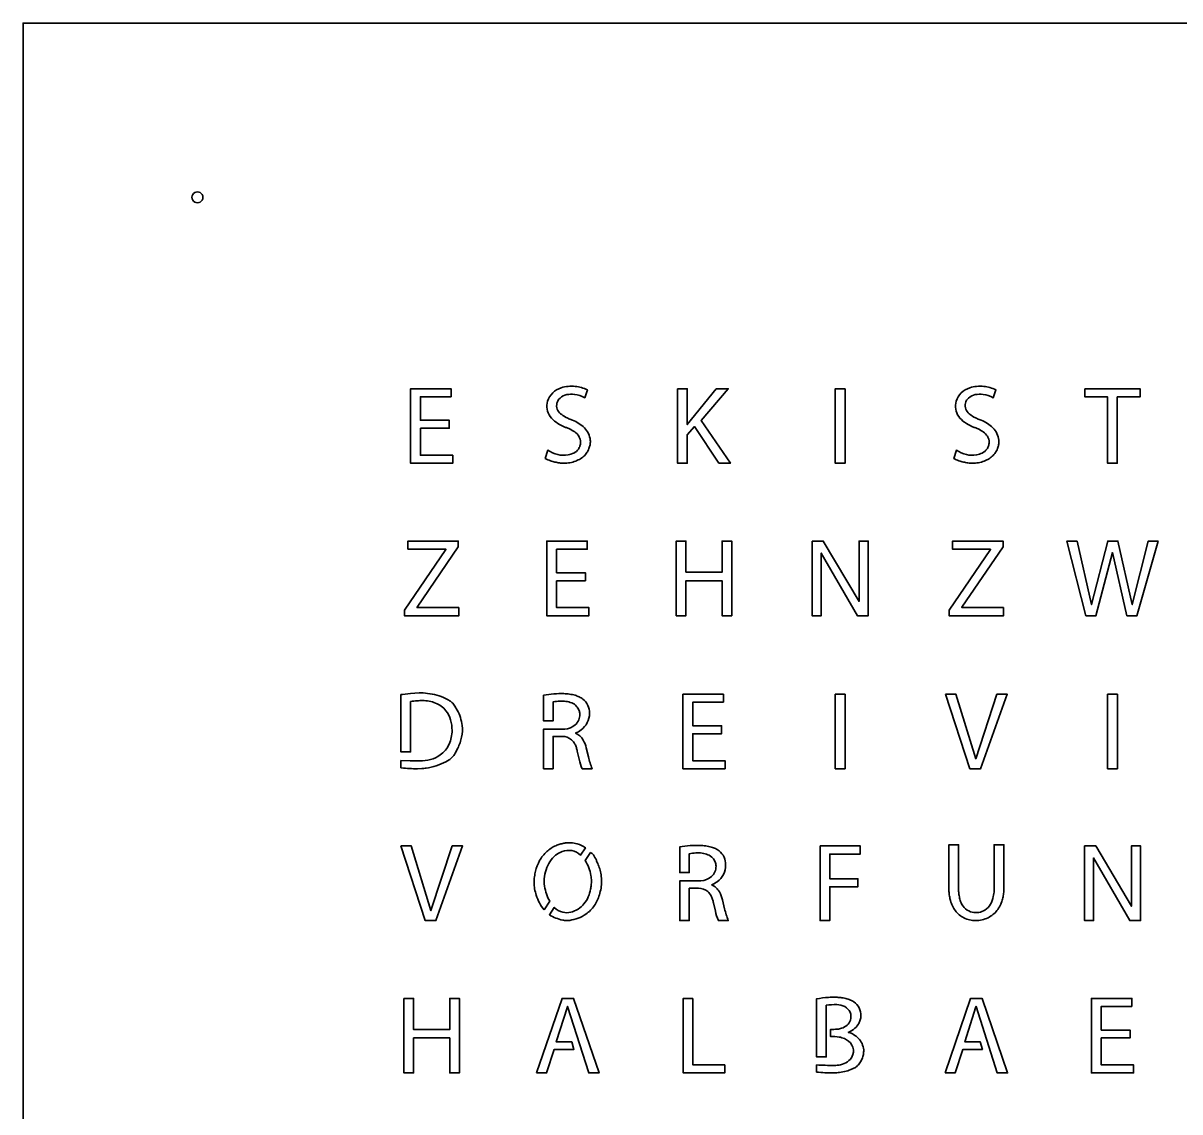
# Model space of a CAD drawing. Header units: inches. Extents: x 0 to 500, y -500 to 0.
# Drawn here: x 0 to 265.5, y -250 to 0 of the extents above; entities that cross this region are included whole.
import ezdxf

# ---------------------------------------------------------------- set-up
doc = ezdxf.new("R2010")
doc.units = ezdxf.units.IN
doc.header["$MEASUREMENT"] = 0
doc.layers.add('Layer 1', color=7, linetype='Continuous')

msp = doc.modelspace()

# ---------------------------------------------------------------- linework, layer by layer
at = {"layer": 'Layer 1', "color": 250, "lineweight": 35}
for points in [[(0, -500), (500, -500), (500, 0), (0, 0), (0, -500)], [(91.16, -93.03), (91.16, -99.21), (98.58, -99.21), (98.58, -101.06), (88.92, -101.06), (88.92, -83.94), (98.19, -83.94), (98.19, -85.8), (91.16, -85.8), (91.16, -91.2), (97.79, -91.2), (97.79, -93.03), (91.16, -93.03)], [(150.2, -83.94), (150.2, -101.06), (152.41, -101.06), (152.41, -94.53), (154.06, -92.65), (159.68, -101.06), (162.3, -101.06), (155.62, -91.21), (161.82, -83.94), (159.07, -83.94), (152.41, -92.2), (152.41, -83.94), (150.2, -83.94)], [(188.62, -83.94), (186.38, -83.94), (186.38, -101.06), (188.62, -101.06), (188.62, -83.94)], [(243.66, -83.94), (256.34, -83.94), (256.34, -85.82), (251.1, -85.82), (251.1, -101.06), (248.87, -101.06), (248.87, -85.82), (243.66, -85.82), (243.66, -83.94)], [(100, -134.2), (100, -136.06), (87.5, -136.06), (87.5, -134.76), (96.97, -120.87), (96.97, -120.79), (88.31, -120.79), (88.31, -118.94), (99.87, -118.94), (99.87, -120.28), (90.42, -134.13), (90.42, -134.2), (100, -134.2)], [(122.41, -128.03), (122.41, -134.21), (129.83, -134.21), (129.83, -136.06), (120.17, -136.06), (120.17, -118.94), (129.44, -118.94), (129.44, -120.8), (122.41, -120.8), (122.41, -126.2), (129.04, -126.2), (129.04, -128.03), (122.41, -128.03)], [(152.11, -126.1), (160.39, -126.1), (160.39, -118.94), (162.63, -118.94), (162.63, -136.06), (160.39, -136.06), (160.39, -128.03), (152.11, -128.03), (152.11, -136.06), (149.87, -136.06), (149.87, -118.94), (152.11, -118.94), (152.11, -126.1)], [(181.07, -118.94), (181.07, -136.06), (183.16, -136.06), (183.16, -121.68), (191.46, -136.06), (193.93, -136.06), (193.93, -118.94), (191.85, -118.94), (191.85, -132.78), (183.63, -118.94), (181.07, -118.94)], [(225, -134.21), (225, -136.06), (212.5, -136.06), (212.5, -134.76), (221.97, -120.87), (221.97, -120.8), (213.31, -120.8), (213.31, -118.94), (224.87, -118.94), (224.87, -120.28), (215.42, -134.13), (215.42, -134.21), (225, -134.21)], [(241.89, -118.94), (239.55, -118.94), (243.89, -136.06), (246.2, -136.06), (249.99, -121.56), (253.29, -136.06), (255.6, -136.06), (260.45, -118.94), (258.19, -118.94), (254.54, -133.5), (251.24, -118.94), (248.92, -118.94), (245.21, -133.52), (241.89, -118.94)], [(160.7, -155.95), (153.66, -155.95), (153.66, -161.35), (160.29, -161.35), (160.29, -163.18), (153.66, -163.18), (153.66, -169.36), (161.08, -169.36), (161.08, -171.21), (151.42, -171.21), (151.42, -154.09), (160.7, -154.09), (160.7, -155.95)], [(188.62, -154.09), (186.38, -154.09), (186.38, -171.21), (188.62, -171.21), (188.62, -154.09)], [(211.66, -154.09), (217.28, -171.21), (219.72, -171.21), (225.84, -154.09), (223.48, -154.09), (218.6, -168.93), (214.07, -154.09), (211.66, -154.09)], [(251.12, -171.21), (248.88, -171.21), (248.88, -154.09), (251.12, -154.09), (251.12, -171.21)], [(86.66, -188.94), (92.28, -206.06), (94.72, -206.06), (100.84, -188.94), (98.47, -188.94), (93.59, -203.77), (89.08, -188.94), (86.66, -188.94)], [(182.89, -188.94), (192.11, -188.94), (192.11, -190.79), (185.12, -190.79), (185.12, -196.48), (191.58, -196.48), (191.58, -198.31), (185.12, -198.31), (185.12, -206.06), (182.89, -206.06), (182.89, -188.94)], [(243.57, -188.94), (243.57, -206.06), (245.66, -206.06), (245.66, -191.68), (253.96, -206.06), (256.43, -206.06), (256.43, -188.94), (254.35, -188.94), (254.35, -202.78), (246.13, -188.94), (243.57, -188.94)], [(87.37, -223.94), (89.6, -223.94), (89.6, -231.1), (97.89, -231.1), (97.89, -223.94), (100.13, -223.94), (100.13, -241.06), (97.89, -241.06), (97.89, -233.03), (89.6, -233.03), (89.6, -241.06), (87.37, -241.06), (87.37, -223.94)], [(117.84, -241.06), (123.68, -223.93), (126.32, -223.93), (132.16, -241.06), (129.8, -241.06), (124.92, -225.8), (124.9, -225.9), (122.35, -233.95), (125.88, -233.95), (126.39, -235.67), (121.9, -235.67), (120.12, -241.06), (117.84, -241.06)], [(153.71, -223.94), (153.71, -239.21), (161.02, -239.21), (161.02, -241.06), (151.48, -241.06), (151.48, -223.94), (153.71, -223.94)], [(211.59, -241.06), (217.43, -223.93), (220.07, -223.93), (225.91, -241.06), (223.55, -241.06), (218.68, -225.79), (218.64, -225.9), (216.11, -233.95), (219.63, -233.95), (220.14, -235.67), (215.65, -235.67), (213.87, -241.06), (211.59, -241.06)], [(254.45, -225.8), (247.41, -225.8), (247.41, -231.2), (254.04, -231.2), (254.04, -233.03), (247.41, -233.03), (247.41, -239.21), (254.83, -239.21), (254.83, -241.06), (245.17, -241.06), (245.17, -223.94), (254.45, -223.94), (254.45, -225.8)]]:
    msp.add_lwpolyline(points, dxfattribs=at)
for points, knots in [([(41.25, -40), (41.25, -39.55), (41.01, -39.14), (40.63, -38.92), (40.24, -38.69), (39.76, -38.69), (39.38, -38.92), (38.99, -39.14), (38.75, -39.55), (38.75, -40), (38.75, -40.45), (38.99, -40.86), (39.38, -41.09), (39.76, -41.3), (40.24, -41.3), (40.63, -41.09), (41.01, -40.86), (41.25, -40.45), (41.25, -40)], [0, 0, 0, 0, 1, 1, 1, 2, 2, 2, 3, 3, 3, 4, 4, 4, 5, 5, 5, 6, 6, 6, 6]), ([(125.38, -93.18), (125.81, -93.38), (126.21, -93.62), (126.59, -93.87), (126.98, -94.13), (127.3, -94.48), (127.54, -94.88), (127.66, -95.08), (127.76, -95.31), (127.83, -95.55), (127.9, -95.79), (127.93, -96.04), (127.93, -96.28), (127.93, -96.55), (127.88, -96.83), (127.79, -97.08), (127.71, -97.34), (127.58, -97.59), (127.43, -97.81), (127.16, -98.19), (126.79, -98.51), (126.37, -98.71), (125.95, -98.92), (125.5, -99.07), (125.04, -99.14), (124.26, -99.27), (123.46, -99.25), (122.7, -99.07), (121.88, -98.88), (121.11, -98.54), (120.41, -98.08), (120.41, -98.08), (119.82, -99.94), (119.82, -99.94), (120.2, -100.16), (120.59, -100.35), (121.01, -100.49), (121.35, -100.6), (121.69, -100.7), (122.04, -100.78), (122.38, -100.86), (122.71, -100.92), (123.06, -100.98), (123.4, -101.03), (123.73, -101.06), (124.08, -101.06), (124.55, -101.06), (125.02, -101.01), (125.47, -100.94), (125.93, -100.86), (126.38, -100.73), (126.82, -100.57), (127.2, -100.41), (127.57, -100.23), (127.92, -100.02), (128.27, -99.81), (128.59, -99.55), (128.87, -99.25), (129.11, -98.99), (129.32, -98.71), (129.5, -98.41), (129.68, -98.12), (129.82, -97.79), (129.93, -97.46), (130.02, -97.18), (130.09, -96.9), (130.13, -96.62), (130.18, -96.33), (130.19, -96.05), (130.16, -95.76), (130.04, -94.69), (129.56, -93.69), (128.8, -92.93), (128.02, -92.16), (127.09, -91.56), (126.07, -91.16), (125.79, -91.06), (125.51, -90.95), (125.24, -90.83), (124.96, -90.71), (124.7, -90.59), (124.44, -90.45), (124.05, -90.23), (123.67, -89.98), (123.33, -89.69), (123, -89.41), (122.73, -89.05), (122.58, -88.63), (122.41, -88.2), (122.39, -87.72), (122.5, -87.26), (122.62, -86.8), (122.86, -86.39), (123.21, -86.08), (123.64, -85.68), (124.18, -85.41), (124.75, -85.31), (125.34, -85.2), (125.94, -85.19), (126.53, -85.27), (127.35, -85.37), (128.14, -85.63), (128.87, -86.02), (128.87, -86.02), (129.48, -84.21), (129.48, -84.21), (128.6, -83.79), (127.67, -83.53), (126.71, -83.43), (126.17, -83.37), (125.62, -83.37), (125.07, -83.41), (124.52, -83.46), (123.99, -83.57), (123.47, -83.74), (122.74, -83.99), (122.08, -84.39), (121.53, -84.92), (120.98, -85.44), (120.58, -86.11), (120.37, -86.83), (120.19, -87.42), (120.16, -88.03), (120.26, -88.63), (120.37, -89.24), (120.6, -89.81), (120.95, -90.31), (121.3, -90.84), (121.76, -91.3), (122.3, -91.65), (122.83, -92.02), (123.4, -92.33), (123.98, -92.6), (124.21, -92.71), (124.44, -92.81), (124.68, -92.89), (124.92, -92.98), (125.15, -93.08), (125.38, -93.18)], [0, 0, 0, 0, 1, 1, 1, 2, 2, 2, 3, 3, 3, 4, 4, 4, 5, 5, 5, 6, 6, 6, 7, 7, 7, 8, 8, 8, 9, 9, 9, 10, 10, 10, 11, 11, 11, 12, 12, 12, 13, 13, 13, 14, 14, 14, 15, 15, 15, 16, 16, 16, 17, 17, 17, 18, 18, 18, 19, 19, 19, 20, 20, 20, 21, 21, 21, 22, 22, 22, 23, 23, 23, 24, 24, 24, 25, 25, 25, 26, 26, 26, 27, 27, 27, 28, 28, 28, 29, 29, 29, 30, 30, 30, 31, 31, 31, 32, 32, 32, 33, 33, 33, 34, 34, 34, 35, 35, 35, 36, 36, 36, 37, 37, 37, 38, 38, 38, 39, 39, 39, 40, 40, 40, 41, 41, 41, 42, 42, 42, 43, 43, 43, 44, 44, 44, 45, 45, 45, 46, 46, 46, 46]), ([(219.13, -93.18), (219.55, -93.38), (219.96, -93.62), (220.34, -93.87), (220.73, -94.13), (221.05, -94.48), (221.29, -94.88), (221.41, -95.08), (221.51, -95.31), (221.58, -95.55), (221.65, -95.79), (221.68, -96.04), (221.68, -96.28), (221.68, -96.55), (221.63, -96.83), (221.54, -97.08), (221.46, -97.34), (221.33, -97.59), (221.18, -97.81), (220.91, -98.19), (220.54, -98.51), (220.12, -98.71), (219.7, -98.92), (219.25, -99.07), (218.79, -99.14), (218.01, -99.27), (217.21, -99.25), (216.45, -99.07), (215.63, -98.88), (214.86, -98.54), (214.16, -98.08), (214.16, -98.08), (213.57, -99.94), (213.57, -99.94), (213.95, -100.16), (214.34, -100.35), (214.76, -100.49), (215.1, -100.6), (215.44, -100.7), (215.79, -100.78), (216.13, -100.86), (216.46, -100.92), (216.81, -100.98), (217.15, -101.03), (217.48, -101.06), (217.83, -101.06), (218.3, -101.06), (218.77, -101.01), (219.22, -100.94), (219.68, -100.86), (220.13, -100.73), (220.57, -100.57), (220.95, -100.41), (221.32, -100.23), (221.67, -100.02), (222.02, -99.81), (222.34, -99.55), (222.62, -99.25), (222.86, -98.99), (223.07, -98.71), (223.25, -98.41), (223.43, -98.12), (223.57, -97.79), (223.68, -97.46), (223.77, -97.18), (223.84, -96.9), (223.88, -96.62), (223.93, -96.33), (223.94, -96.05), (223.91, -95.76), (223.79, -94.69), (223.31, -93.69), (222.55, -92.93), (221.77, -92.16), (220.84, -91.56), (219.82, -91.16), (219.54, -91.06), (219.26, -90.95), (218.99, -90.83), (218.72, -90.71), (218.45, -90.59), (218.19, -90.45), (217.8, -90.23), (217.42, -89.98), (217.08, -89.69), (216.75, -89.41), (216.48, -89.05), (216.33, -88.63), (216.16, -88.2), (216.14, -87.72), (216.25, -87.26), (216.37, -86.8), (216.61, -86.39), (216.96, -86.08), (217.39, -85.68), (217.92, -85.41), (218.5, -85.31), (219.09, -85.2), (219.69, -85.19), (220.28, -85.27), (221.1, -85.37), (221.89, -85.63), (222.62, -86.02), (222.62, -86.02), (223.23, -84.21), (223.23, -84.21), (222.35, -83.79), (221.42, -83.53), (220.46, -83.43), (219.92, -83.37), (219.37, -83.37), (218.82, -83.41), (218.27, -83.46), (217.74, -83.57), (217.22, -83.74), (216.49, -83.99), (215.83, -84.39), (215.28, -84.92), (214.73, -85.44), (214.33, -86.11), (214.12, -86.83), (213.94, -87.42), (213.91, -88.03), (214.01, -88.63), (214.12, -89.24), (214.35, -89.81), (214.7, -90.31), (215.05, -90.84), (215.51, -91.3), (216.05, -91.65), (216.58, -92.02), (217.15, -92.33), (217.73, -92.6), (217.96, -92.71), (218.19, -92.81), (218.43, -92.89), (218.67, -92.98), (218.9, -93.08), (219.13, -93.18)], [0, 0, 0, 0, 1, 1, 1, 2, 2, 2, 3, 3, 3, 4, 4, 4, 5, 5, 5, 6, 6, 6, 7, 7, 7, 8, 8, 8, 9, 9, 9, 10, 10, 10, 11, 11, 11, 12, 12, 12, 13, 13, 13, 14, 14, 14, 15, 15, 15, 16, 16, 16, 17, 17, 17, 18, 18, 18, 19, 19, 19, 20, 20, 20, 21, 21, 21, 22, 22, 22, 23, 23, 23, 24, 24, 24, 25, 25, 25, 26, 26, 26, 27, 27, 27, 28, 28, 28, 29, 29, 29, 30, 30, 30, 31, 31, 31, 32, 32, 32, 33, 33, 33, 34, 34, 34, 35, 35, 35, 36, 36, 36, 37, 37, 37, 38, 38, 38, 39, 39, 39, 40, 40, 40, 41, 41, 41, 42, 42, 42, 43, 43, 43, 44, 44, 44, 45, 45, 45, 46, 46, 46, 46]), ([(90.44, -155.61), (90.85, -155.57), (91.25, -155.56), (91.66, -155.56), (92.68, -155.56), (93.69, -155.75), (94.64, -156.12), (95.57, -156.49), (96.39, -157.1), (97.02, -157.89), (97.52, -158.52), (97.89, -159.24), (98.11, -160.01), (98.33, -160.79), (98.43, -161.6), (98.43, -162.4), (98.43, -163.5), (98.19, -164.58), (97.75, -165.59), (97.31, -166.58), (96.6, -167.43), (95.7, -168.05), (95.03, -168.53), (94.27, -168.88), (93.47, -169.1), (92.67, -169.32), (91.84, -169.43), (91.01, -169.43), (91.01, -169.43), (89.99, -169.42), (89.99, -169.42), (89.59, -169.41), (89.19, -169.4), (88.79, -169.4), (88.79, -169.4), (86.69, -169.33), (86.69, -169.33), (86.69, -169.33), (86.69, -171), (86.69, -171), (86.69, -171), (86.85, -171.02), (86.85, -171.02), (87.46, -171.08), (88.07, -171.13), (88.68, -171.16), (89.29, -171.19), (89.9, -171.21), (90.51, -171.21), (90.51, -171.21), (91.5, -171.18), (91.5, -171.18), (91.82, -171.16), (92.15, -171.12), (92.47, -171.07), (93.26, -170.94), (94.04, -170.76), (94.8, -170.53), (95.56, -170.29), (96.29, -169.98), (97, -169.61), (97, -169.61), (97.73, -169.18), (97.73, -169.18), (97.97, -169.04), (98.19, -168.86), (98.39, -168.66), (98.7, -168.35), (98.95, -168.01), (99.16, -167.63), (99.16, -167.63), (99.75, -166.48), (99.75, -166.48), (100.14, -165.67), (100.43, -164.81), (100.63, -163.94), (100.82, -163.06), (100.86, -162.16), (100.74, -161.27), (100.65, -160.66), (100.53, -160.05), (100.36, -159.45), (100.18, -158.86), (99.94, -158.28), (99.63, -157.74), (99.63, -157.74), (99.08, -156.81), (99.08, -156.81), (98.89, -156.5), (98.65, -156.23), (98.38, -155.98), (98.18, -155.79), (97.94, -155.63), (97.7, -155.49), (97.7, -155.49), (96.95, -155.09), (96.95, -155.09), (96.31, -154.76), (95.63, -154.5), (94.93, -154.32), (94.24, -154.14), (93.52, -154), (92.81, -153.9), (92.16, -153.8), (91.51, -153.77), (90.86, -153.8), (90.86, -153.8), (88.9, -153.91), (88.9, -153.91), (88.9, -153.91), (87.03, -154.13), (87.03, -154.13), (87.03, -154.13), (86.69, -154.19), (86.69, -154.19), (86.69, -154.19), (86.69, -167.34), (86.69, -167.34), (86.69, -167.34), (88.91, -167.34), (88.91, -167.34), (88.91, -167.34), (88.91, -155.79), (88.91, -155.79), (89.41, -155.7), (89.92, -155.64), (90.44, -155.61)], [0, 0, 0, 0, 1, 1, 1, 2, 2, 2, 3, 3, 3, 4, 4, 4, 5, 5, 5, 6, 6, 6, 7, 7, 7, 8, 8, 8, 9, 9, 9, 10, 10, 10, 11, 11, 11, 12, 12, 12, 13, 13, 13, 14, 14, 14, 15, 15, 15, 16, 16, 16, 17, 17, 17, 18, 18, 18, 19, 19, 19, 20, 20, 20, 21, 21, 21, 22, 22, 22, 23, 23, 23, 24, 24, 24, 25, 25, 25, 26, 26, 26, 27, 27, 27, 28, 28, 28, 29, 29, 29, 30, 30, 30, 31, 31, 31, 32, 32, 32, 33, 33, 33, 34, 34, 34, 35, 35, 35, 36, 36, 36, 37, 37, 37, 38, 38, 38, 39, 39, 39, 40, 40, 40, 41, 41, 41, 42, 42, 42, 42]), ([(127.6, -169.04), (127.6, -169.04), (127.18, -167.17), (127.18, -167.17), (127.12, -166.89), (127.05, -166.62), (126.96, -166.35), (126.87, -166.08), (126.77, -165.82), (126.63, -165.56), (126.44, -165.19), (126.18, -164.86), (125.86, -164.58), (125.27, -164.05), (124.51, -163.77), (123.72, -163.8), (123.72, -163.8), (121.63, -163.8), (121.63, -163.8), (121.63, -163.8), (121.63, -171.21), (121.63, -171.21), (121.63, -171.21), (119.42, -171.21), (119.42, -171.21), (119.42, -171.21), (119.42, -162.12), (119.42, -162.12), (119.42, -162.12), (124.29, -162.12), (124.29, -162.12), (125.18, -162.05), (126.02, -161.71), (126.7, -161.13), (127.06, -160.82), (127.33, -160.44), (127.51, -160.01), (127.6, -159.81), (127.66, -159.6), (127.7, -159.38), (127.74, -159.17), (127.76, -158.95), (127.76, -158.73), (127.76, -158.39), (127.69, -158.06), (127.55, -157.74), (127.43, -157.43), (127.24, -157.14), (127.02, -156.88), (126.71, -156.53), (126.33, -156.26), (125.9, -156.09), (125.46, -155.92), (125.01, -155.81), (124.55, -155.74), (124.09, -155.68), (123.62, -155.66), (123.15, -155.69), (122.64, -155.71), (122.14, -155.78), (121.63, -155.87), (121.63, -155.87), (121.63, -160.21), (121.63, -160.21), (121.63, -160.21), (119.42, -160.21), (119.42, -160.21), (119.42, -160.21), (119.42, -154.32), (119.42, -154.32), (120.21, -154.18), (121.01, -154.07), (121.81, -154.01), (122.57, -153.95), (123.33, -153.93), (124.08, -153.97), (124.52, -153.99), (124.96, -154.03), (125.4, -154.08), (125.83, -154.14), (126.26, -154.23), (126.68, -154.35), (127, -154.45), (127.31, -154.57), (127.62, -154.71), (127.91, -154.85), (128.2, -155.02), (128.46, -155.22), (128.95, -155.6), (129.33, -156.09), (129.59, -156.66), (129.84, -157.23), (129.97, -157.84), (129.97, -158.47), (129.97, -159.21), (129.79, -159.95), (129.45, -160.61), (129.12, -161.28), (128.63, -161.86), (128.03, -162.31), (127.64, -162.59), (127.22, -162.84), (126.77, -163.02), (127.52, -163.35), (128.15, -163.92), (128.55, -164.64), (128.86, -165.21), (129.1, -165.81), (129.24, -166.44), (129.24, -166.44), (129.72, -168.51), (129.72, -168.51), (129.95, -169.43), (130.24, -170.33), (130.57, -171.21), (130.57, -171.21), (128.29, -171.21), (128.29, -171.21), (128, -170.51), (127.76, -169.78), (127.6, -169.04)], [0, 0, 0, 0, 1, 1, 1, 2, 2, 2, 3, 3, 3, 4, 4, 4, 5, 5, 5, 6, 6, 6, 7, 7, 7, 8, 8, 8, 9, 9, 9, 10, 10, 10, 11, 11, 11, 12, 12, 12, 13, 13, 13, 14, 14, 14, 15, 15, 15, 16, 16, 16, 17, 17, 17, 18, 18, 18, 19, 19, 19, 20, 20, 20, 21, 21, 21, 22, 22, 22, 23, 23, 23, 24, 24, 24, 25, 25, 25, 26, 26, 26, 27, 27, 27, 28, 28, 28, 29, 29, 29, 30, 30, 30, 31, 31, 31, 32, 32, 32, 33, 33, 33, 34, 34, 34, 35, 35, 35, 36, 36, 36, 37, 37, 37, 38, 38, 38, 39, 39, 39, 40, 40, 40, 40]), ([(119.54, -203.61), (118.76, -202.6), (118.15, -201.46), (117.76, -200.25), (117.6, -199.78), (117.48, -199.29), (117.38, -198.8), (117.3, -198.31), (117.25, -197.81), (117.25, -197.31), (117.25, -196.87), (117.28, -196.44), (117.34, -196), (117.4, -195.57), (117.49, -195.14), (117.59, -194.71), (117.79, -193.86), (118.11, -193.05), (118.53, -192.28), (118.95, -191.52), (119.51, -190.83), (120.15, -190.24), (120.46, -189.97), (120.79, -189.71), (121.14, -189.48), (121.48, -189.26), (121.84, -189.05), (122.22, -188.88), (122.52, -188.75), (122.82, -188.64), (123.14, -188.55), (123.44, -188.46), (123.76, -188.38), (124.08, -188.31), (124.35, -188.25), (124.61, -188.22), (124.88, -188.2), (125.15, -188.19), (125.42, -188.19), (125.68, -188.21), (126.19, -188.25), (126.67, -188.34), (127.16, -188.46), (127.83, -188.64), (128.47, -188.94), (129.04, -189.34), (129.04, -189.34), (127.92, -191.02), (127.92, -191.02), (127.36, -190.5), (126.66, -190.16), (125.91, -190.02), (125.16, -189.89), (124.39, -189.96), (123.68, -190.23), (123.3, -190.38), (122.93, -190.57), (122.58, -190.79), (122.03, -191.15), (121.55, -191.61), (121.16, -192.14), (120.77, -192.68), (120.45, -193.26), (120.21, -193.88), (119.95, -194.56), (119.76, -195.26), (119.65, -195.98), (119.54, -196.7), (119.55, -197.44), (119.66, -198.15), (119.85, -199.38), (120.25, -200.57), (120.85, -201.65), (120.85, -201.65), (119.54, -203.61), (119.54, -203.61)], [0, 0, 0, 0, 1, 1, 1, 2, 2, 2, 3, 3, 3, 4, 4, 4, 5, 5, 5, 6, 6, 6, 7, 7, 7, 8, 8, 8, 9, 9, 9, 10, 10, 10, 11, 11, 11, 12, 12, 12, 13, 13, 13, 14, 14, 14, 15, 15, 15, 16, 16, 16, 17, 17, 17, 18, 18, 18, 19, 19, 19, 20, 20, 20, 21, 21, 21, 22, 22, 22, 23, 23, 23, 24, 24, 24, 25, 25, 25, 25]), ([(130.41, -196.96), (130.41, -197.28), (130.4, -197.6), (130.36, -197.91), (130.33, -198.22), (130.28, -198.53), (130.23, -198.84), (130.01, -200.08), (129.49, -201.24), (128.71, -202.22), (127.93, -203.19), (126.86, -203.87), (125.66, -204.16), (125.06, -204.31), (124.45, -204.31), (123.85, -204.18), (123.1, -204.02), (122.42, -203.62), (121.9, -203.06), (121.9, -203.06), (120.78, -204.75), (120.78, -204.75), (121.72, -205.33), (122.75, -205.74), (123.82, -205.96), (124.09, -206.01), (124.36, -206.05), (124.62, -206.06), (124.89, -206.07), (125.16, -206.06), (125.43, -206.02), (126.09, -205.93), (126.75, -205.77), (127.37, -205.53), (128, -205.28), (128.6, -204.97), (129.15, -204.59), (129.91, -204.08), (130.56, -203.42), (131.07, -202.66), (131.57, -201.89), (131.97, -201.05), (132.25, -200.18), (132.4, -199.66), (132.53, -199.15), (132.62, -198.62), (132.71, -198.1), (132.75, -197.56), (132.75, -197.03), (132.75, -196.55), (132.71, -196.06), (132.64, -195.58), (132.56, -195.1), (132.45, -194.63), (132.31, -194.16), (132.19, -193.75), (132.03, -193.34), (131.85, -192.95), (131.73, -192.71), (131.63, -192.46), (131.55, -192.19), (131.35, -191.78), (131.12, -191.38), (130.86, -191.01), (130.69, -190.77), (130.48, -190.58), (130.23, -190.45), (130.23, -190.45), (129.01, -192.29), (129.01, -192.29), (129.63, -193.35), (130.07, -194.52), (130.3, -195.74), (130.38, -196.14), (130.41, -196.56), (130.41, -196.96)], [0, 0, 0, 0, 1, 1, 1, 2, 2, 2, 3, 3, 3, 4, 4, 4, 5, 5, 5, 6, 6, 6, 7, 7, 7, 8, 8, 8, 9, 9, 9, 10, 10, 10, 11, 11, 11, 12, 12, 12, 13, 13, 13, 14, 14, 14, 15, 15, 15, 16, 16, 16, 17, 17, 17, 18, 18, 18, 19, 19, 19, 20, 20, 20, 21, 21, 21, 22, 22, 22, 23, 23, 23, 24, 24, 24, 25, 25, 25, 25]), ([(154.4, -190.54), (154.87, -190.51), (155.34, -190.53), (155.8, -190.59), (156.26, -190.65), (156.71, -190.78), (157.15, -190.94), (157.58, -191.11), (157.96, -191.38), (158.27, -191.73), (158.49, -191.99), (158.67, -192.28), (158.8, -192.59), (158.94, -192.91), (159.01, -193.24), (159.01, -193.58), (159.01, -193.8), (158.99, -194.02), (158.95, -194.24), (158.91, -194.45), (158.85, -194.66), (158.77, -194.86), (158.58, -195.29), (158.3, -195.67), (157.95, -195.97), (157.28, -196.55), (156.43, -196.9), (155.55, -196.97), (155.55, -196.97), (150.67, -196.97), (150.67, -196.97), (150.67, -196.97), (150.67, -206.06), (150.67, -206.06), (150.67, -206.06), (152.88, -206.06), (152.88, -206.06), (152.88, -206.06), (152.88, -198.64), (152.88, -198.64), (152.88, -198.64), (154.97, -198.64), (154.97, -198.64), (155.76, -198.62), (156.53, -198.91), (157.12, -199.43), (157.43, -199.71), (157.69, -200.04), (157.88, -200.41), (158.01, -200.66), (158.12, -200.93), (158.21, -201.2), (158.3, -201.46), (158.37, -201.74), (158.43, -202.02), (158.43, -202.02), (158.85, -203.89), (158.85, -203.89), (159.01, -204.63), (159.25, -205.36), (159.54, -206.06), (159.54, -206.06), (161.83, -206.06), (161.83, -206.06), (161.48, -205.18), (161.2, -204.28), (160.98, -203.36), (160.98, -203.36), (160.49, -201.28), (160.49, -201.28), (160.35, -200.66), (160.11, -200.05), (159.8, -199.5), (159.4, -198.77), (158.77, -198.2), (158.01, -197.87), (158.47, -197.69), (158.89, -197.45), (159.28, -197.15), (159.88, -196.71), (160.37, -196.13), (160.7, -195.46), (161.04, -194.79), (161.22, -194.06), (161.22, -193.31), (161.22, -192.69), (161.08, -192.07), (160.84, -191.5), (160.59, -190.93), (160.2, -190.45), (159.71, -190.07), (159.45, -189.87), (159.16, -189.69), (158.86, -189.56), (158.56, -189.41), (158.25, -189.3), (157.93, -189.21), (157.52, -189.08), (157.08, -188.99), (156.64, -188.93), (156.21, -188.88), (155.77, -188.84), (155.33, -188.82), (154.58, -188.79), (153.82, -188.8), (153.06, -188.85), (152.26, -188.92), (151.46, -189.02), (150.67, -189.17), (150.67, -189.17), (150.67, -195.07), (150.67, -195.07), (150.67, -195.07), (152.88, -195.07), (152.88, -195.07), (152.88, -195.07), (152.88, -190.72), (152.88, -190.72), (153.38, -190.63), (153.9, -190.57), (154.4, -190.54)], [0, 0, 0, 0, 1, 1, 1, 2, 2, 2, 3, 3, 3, 4, 4, 4, 5, 5, 5, 6, 6, 6, 7, 7, 7, 8, 8, 8, 9, 9, 9, 10, 10, 10, 11, 11, 11, 12, 12, 12, 13, 13, 13, 14, 14, 14, 15, 15, 15, 16, 16, 16, 17, 17, 17, 18, 18, 18, 19, 19, 19, 20, 20, 20, 21, 21, 21, 22, 22, 22, 23, 23, 23, 24, 24, 24, 25, 25, 25, 26, 26, 26, 27, 27, 27, 28, 28, 28, 29, 29, 29, 30, 30, 30, 31, 31, 31, 32, 32, 32, 33, 33, 33, 34, 34, 34, 35, 35, 35, 36, 36, 36, 37, 37, 37, 38, 38, 38, 39, 39, 39, 40, 40, 40, 40]), ([(212.43, -198.84), (212.43, -198.97), (212.43, -199.1), (212.44, -199.22), (212.44, -199.26), (212.44, -199.31), (212.45, -199.36), (212.48, -199.72), (212.52, -200.08), (212.58, -200.44), (212.64, -200.79), (212.72, -201.15), (212.81, -201.5), (213.04, -202.33), (213.43, -203.12), (213.95, -203.82), (214.45, -204.51), (215.13, -205.07), (215.9, -205.45), (216.32, -205.66), (216.76, -205.81), (217.21, -205.91), (217.66, -206.01), (218.13, -206.06), (218.6, -206.06), (219.08, -206.06), (219.58, -206.01), (220.05, -205.9), (220.53, -205.8), (220.99, -205.63), (221.43, -205.42), (222.23, -205.03), (222.93, -204.47), (223.47, -203.77), (224.02, -203.06), (224.43, -202.26), (224.67, -201.41), (224.77, -201.06), (224.85, -200.7), (224.92, -200.36), (224.98, -200), (225.02, -199.64), (225.06, -199.28), (225.06, -199.24), (225.06, -199.2), (225.07, -199.16), (225.07, -199.16), (225.07, -188.66), (225.07, -188.66), (225.07, -188.66), (222.83, -188.66), (222.83, -188.66), (222.83, -188.66), (222.83, -199.17), (222.83, -199.17), (222.82, -199.41), (222.81, -199.64), (222.76, -199.87), (222.73, -200.11), (222.69, -200.34), (222.64, -200.57), (222.52, -201.19), (222.29, -201.79), (221.98, -202.33), (221.68, -202.88), (221.24, -203.33), (220.71, -203.67), (220.28, -203.94), (219.81, -204.12), (219.31, -204.2), (218.81, -204.29), (218.31, -204.27), (217.82, -204.17), (217.25, -204.03), (216.72, -203.77), (216.28, -203.38), (215.84, -203), (215.48, -202.51), (215.25, -201.98), (215.1, -201.63), (214.98, -201.27), (214.91, -200.9), (214.82, -200.53), (214.76, -200.16), (214.72, -199.78), (214.71, -199.65), (214.71, -199.52), (214.69, -199.4), (214.68, -199.32), (214.68, -199.23), (214.67, -199.16), (214.67, -199.11), (214.67, -199.06), (214.67, -199.01), (214.67, -199.01), (214.67, -188.66), (214.67, -188.66), (214.67, -188.66), (212.44, -188.66), (212.44, -188.66), (212.44, -188.66), (212.44, -198.34), (212.44, -198.34), (212.44, -198.51), (212.44, -198.67), (212.43, -198.84)], [0, 0, 0, 0, 1, 1, 1, 2, 2, 2, 3, 3, 3, 4, 4, 4, 5, 5, 5, 6, 6, 6, 7, 7, 7, 8, 8, 8, 9, 9, 9, 10, 10, 10, 11, 11, 11, 12, 12, 12, 13, 13, 13, 14, 14, 14, 15, 15, 15, 16, 16, 16, 17, 17, 17, 18, 18, 18, 19, 19, 19, 20, 20, 20, 21, 21, 21, 22, 22, 22, 23, 23, 23, 24, 24, 24, 25, 25, 25, 26, 26, 26, 27, 27, 27, 28, 28, 28, 29, 29, 29, 30, 30, 30, 31, 31, 31, 32, 32, 32, 33, 33, 33, 34, 34, 34, 35, 35, 35, 35]), ([(186.73, -225.38), (187.35, -225.41), (187.97, -225.57), (188.53, -225.84), (189.08, -226.11), (189.53, -226.57), (189.77, -227.14), (190.02, -227.7), (190.05, -228.35), (189.86, -228.94), (189.71, -229.39), (189.44, -229.79), (189.07, -230.09), (188.7, -230.41), (188.29, -230.64), (187.83, -230.81), (187.51, -230.91), (187.17, -230.99), (186.84, -231.01), (186.33, -231.06), (185.82, -231.07), (185.31, -231.06), (185.31, -231.06), (185.31, -232.71), (185.31, -232.71), (185.97, -232.66), (186.64, -232.7), (187.29, -232.82), (187.69, -232.89), (188.08, -233.01), (188.46, -233.16), (189.18, -233.45), (189.78, -233.98), (190.17, -234.66), (190.55, -235.32), (190.64, -236.12), (190.42, -236.85), (190.26, -237.39), (189.95, -237.87), (189.52, -238.24), (189.09, -238.61), (188.59, -238.89), (188.04, -239.06), (187.72, -239.16), (187.39, -239.23), (187.05, -239.28), (186.71, -239.32), (186.37, -239.34), (186.02, -239.34), (184.72, -239.34), (183.41, -239.3), (182.1, -239.23), (182.1, -239.23), (182.1, -240.86), (182.1, -240.86), (183.33, -241.01), (184.56, -241.08), (185.79, -241.06), (186.2, -241.05), (186.6, -241.02), (187, -240.97), (187.51, -240.91), (188.01, -240.82), (188.5, -240.73), (189, -240.63), (189.48, -240.47), (189.95, -240.28), (190.19, -240.18), (190.43, -240.08), (190.67, -239.98), (190.91, -239.88), (191.13, -239.74), (191.32, -239.56), (191.58, -239.32), (191.82, -239.04), (192.01, -238.75), (192.21, -238.44), (192.38, -238.13), (192.51, -237.8), (192.64, -237.48), (192.74, -237.15), (192.82, -236.81), (192.89, -236.47), (192.91, -236.13), (192.89, -235.78), (192.86, -235.28), (192.73, -234.78), (192.51, -234.32), (192.29, -233.86), (192, -233.45), (191.64, -233.08), (191.02, -232.43), (190.23, -231.97), (189.36, -231.74), (189.92, -231.49), (190.43, -231.16), (190.89, -230.76), (191.24, -230.46), (191.53, -230.1), (191.75, -229.7), (191.9, -229.43), (192.02, -229.15), (192.12, -228.85), (192.21, -228.56), (192.26, -228.25), (192.26, -227.94), (192.26, -227.31), (192.11, -226.7), (191.83, -226.14), (191.55, -225.58), (191.13, -225.1), (190.61, -224.75), (190.29, -224.54), (189.95, -224.36), (189.59, -224.22), (189.23, -224.08), (188.86, -223.96), (188.48, -223.89), (188.1, -223.81), (187.73, -223.76), (187.35, -223.72), (186.97, -223.69), (186.58, -223.67), (186.2, -223.67), (185.74, -223.67), (185.29, -223.68), (184.83, -223.71), (183.92, -223.76), (183, -223.88), (182.1, -224.04), (182.1, -224.04), (182.1, -237.38), (182.1, -237.38), (182.1, -237.38), (184.31, -237.38), (184.31, -237.38), (184.31, -237.38), (184.31, -225.52), (184.31, -225.52), (185.11, -225.39), (185.92, -225.34), (186.73, -225.38)], [0, 0, 0, 0, 1, 1, 1, 2, 2, 2, 3, 3, 3, 4, 4, 4, 5, 5, 5, 6, 6, 6, 7, 7, 7, 8, 8, 8, 9, 9, 9, 10, 10, 10, 11, 11, 11, 12, 12, 12, 13, 13, 13, 14, 14, 14, 15, 15, 15, 16, 16, 16, 17, 17, 17, 18, 18, 18, 19, 19, 19, 20, 20, 20, 21, 21, 21, 22, 22, 22, 23, 23, 23, 24, 24, 24, 25, 25, 25, 26, 26, 26, 27, 27, 27, 28, 28, 28, 29, 29, 29, 30, 30, 30, 31, 31, 31, 32, 32, 32, 33, 33, 33, 34, 34, 34, 35, 35, 35, 36, 36, 36, 37, 37, 37, 38, 38, 38, 39, 39, 39, 40, 40, 40, 41, 41, 41, 42, 42, 42, 43, 43, 43, 44, 44, 44, 45, 45, 45, 46, 46, 46, 47, 47, 47, 47])]:
    msp.add_open_spline(points, degree=3, knots=knots, dxfattribs=at)

doc.saveas('drawing.dxf')
